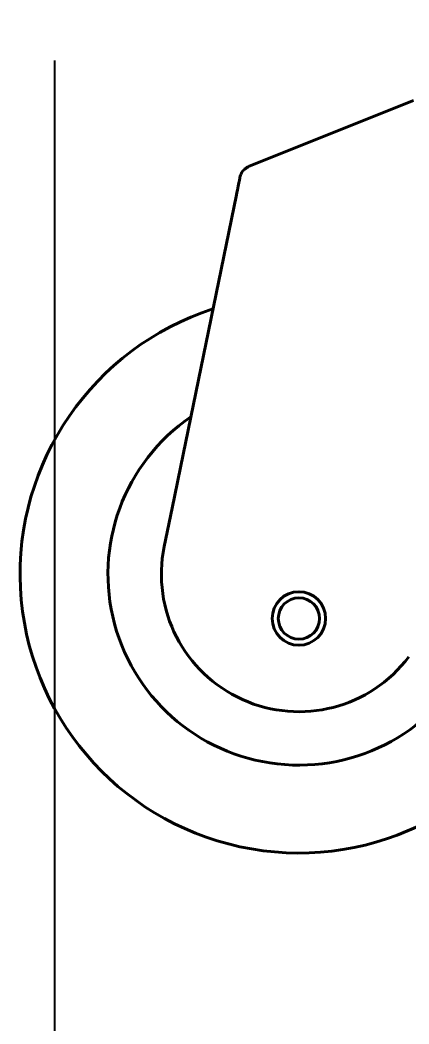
# Model space of a CAD drawing. Header units: millimetres. Extents: x 0 to 51860, y 0 to 5940.
# Drawn here: x 3888.7 to 3939.6, y 1660.9 to 1792.3 of the extents above; entities that cross this region are included whole.
import ezdxf

# ---------------------------------------------------------------- set-up
doc = ezdxf.new("R2010")
doc.units = ezdxf.units.MM
doc.header["$LTSCALE"] = 10
doc.layers.add('가시적인 것(ISO)', color=3, linetype='Continuous', lineweight=40)
doc.layers.add('치수(ISO)', color=2, linetype='Continuous', lineweight=25)
doc.styles.add('치수 텍스트_PSTEK_POSCO', font='isocp.shx')
doc.dimstyles.new('치수_PSTEK_POSCO', dxfattribs={"dimscale": 10, "dimtxt": 3.5, "dimasz": 2.5, "dimexe": 2, "dimexo": 2.5, "dimgap": 1, "dimtad": 1, "dimrnd": 1e-08, "dimdsep": 46, "dimtxsty": '치수 텍스트_PSTEK_POSCO', "dimcen": 0.09, "dimdle": 10, "dimclrd": 7, "dimclre": 7, "dimclrt": 2, "dimadec": 1, "dimazin": 2, "dimtfac": 1, "dimtmove": 0, "dimatfit": 3, "dimfxl": 0, "dimtolj": 1, "dimlwd": -1, "dimlwe": -1, "dimarcsym": 0})

# ---------------------------------------------------------------- blocks, each defined once
blk = doc.blocks.new('*D24')
at = {"layer": 'Defpoints', "color": 0}
for p in [(3893.19, 1812.01), (4763.19, 1812.01), (4763.19, 1549.44)]:
    blk.add_point(p, dxfattribs=at)
at = {"layer": '치수(ISO)', "color": 7}
for p, q in [((3893.19, 1787.01), (3893.19, 1529.44)), ((4763.19, 1787.01), (4763.19, 1529.44)), ((3918.19, 1549.44), (4738.19, 1549.44))]:
    blk.add_line(p, q, dxfattribs=at)
for points in [[(3918.19, 1553.61), (3918.19, 1545.27), (3893.19, 1549.44)], [(4738.19, 1553.61), (4738.19, 1545.27), (4763.19, 1549.44)]]:
    blk.add_solid(points, dxfattribs=at)
at = {"layer": '치수(ISO)', "color": 2, "insert": (4296.68, 1576.94), "char_height": 35, "attachment_point": 4, "style": '치수 텍스트_PSTEK_POSCO'}
blk.add_mtext('\\A1;870', dxfattribs=at)

msp = doc.modelspace()

# ---------------------------------------------------------------- linework, layer by layer
at = {"layer": '가시적인 것(ISO)'}
for p, q in [((3940.1889, 1781.7463), (3918.6888, 1773.1462)), ((3917.0025, 1769.4008), (3910.0276, 1735.4084)), ((3910.0276, 1735.4084), (3908.5913, 1728.4084)), ((3908.5913, 1728.4084), (3907.5563, 1723.3643))]:
    msp.add_line(p, q, dxfattribs=at)
for radius in [3.5, 2.7]:
    msp.add_circle((3925.1889, 1713.9463), radius, dxfattribs=at)
for radius, start, end in [(36.5, 107.952361, 332.701252), (25, 124.458963, 336.421822), (18, 168.404483, 323.130082)]:
    msp.add_arc((3925.1889, 1719.7463), radius, start, end, dxfattribs=at)
for points, knots in [([(3917.4724, 1771.6913), (3917.4935, 1771.794), (3917.523, 1771.8961), (3917.5963, 1772.0906), (3917.64, 1772.1841), (3917.7944, 1772.4571), (3917.9292, 1772.6261), (3918.2607, 1772.928), (3918.4683, 1773.0581), (3918.6888, 1773.1462)], [0, 0, 0, 0, 0.031566265, 0.031566265, 0.06236261, 0.06236261, 0.125627625, 0.125627625, 0.196868541, 0.196868541, 0.196868541, 0.196868541]), ([(3917.4724, 1771.6913), (3917.4724, 1771.6913), (3917.4724, 1771.6913), (3917.4724, 1771.6913), (3917.4724, 1771.6911), (3917.4463, 1771.5638), (3917.3955, 1771.3164), (3917.3181, 1770.9393), (3917.1833, 1770.2824), (3917.0062, 1769.4192), (3917.005, 1769.4131), (3917.0037, 1769.407), (3917.0025, 1769.4008)], [35.77650652, 35.77650652, 35.77650652, 35.77650652, 35.78424893, 35.78424893, 35.78424893, 45.87435679, 45.87435679, 45.87435679, 61.25729007, 61.25729007, 61.25729007, 61.36624106, 61.36624106, 61.36624106, 61.36624106])]:
    msp.add_open_spline(points, degree=3, knots=knots, dxfattribs=at)

# ---------------------------------------------------------------- dimensions: what is measured, and where the dimension line sits
at = {"layer": '치수(ISO)', "color": 7}
dim = msp.add_linear_dim(base=(4763.1889, 1549.4408), p1=(3893.1889, 1812.0063), p2=(4763.1889, 1812.0063), dimstyle='치수_PSTEK_POSCO', override={"dimdec": 2, "dimtp": 0, "dimtm": 0, "dimtdec": 2, "dimtofl": 0, "dimatfit": 1}, dxfattribs=at)
dim.commit()
dim.dimension.update_dxf_attribs({"geometry": '*D24', "text_midpoint": (4328.1889, 1549.4408), "dimtype": 160})

doc.saveas('drawing.dxf')
